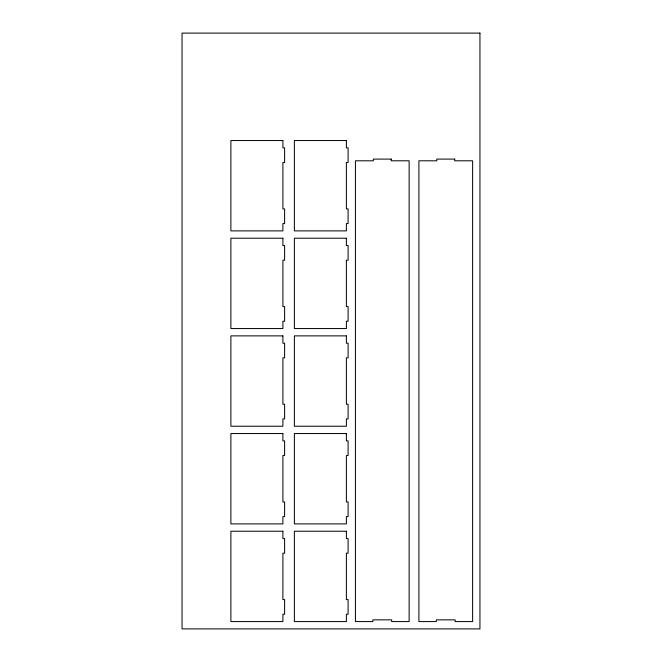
<?xml version="1.0" encoding="UTF-8"?>
<svg xmlns="http://www.w3.org/2000/svg" width="662" height="662" viewBox="0 0 662 662"><rect width="100%" height="100%" fill="white"/><g stroke="black" fill="none" stroke-linecap="round" stroke-linejoin="round"><path stroke-width="0.99" d="M479.95 33.1L182.05 33.1L182.05 628.9L479.95 628.9L479.95 33.1M282.897 140.543L230.889 140.543L230.889 230.889L282.897 230.889L282.897 223.557L284.61 223.557L284.61 208.911L282.897 208.911L282.897 162.513L284.61 162.513L284.61 147.866L282.897 147.866L282.897 140.543M346.383 140.543L294.375 140.543L294.375 230.889L346.383 230.889L346.383 223.557L348.096 223.557L348.096 208.911L346.383 208.911L346.383 162.513L348.096 162.513L348.096 147.866L346.383 147.866L346.383 140.543M391.217 159.095L373.318 159.095L373.318 160.808L355.42 160.808L355.42 621.577L372.872 621.577L372.872 619.864L391.664 619.864L391.664 621.577L409.141 621.577L409.141 160.808L391.217 160.808L391.217 159.095M454.703 159.095L436.804 159.095L436.804 160.808L418.905 160.808L418.905 621.577L436.357 621.577L436.357 619.864L455.15 619.864L455.15 621.577L472.627 621.577L472.627 160.808L454.703 160.808L454.703 159.095M282.897 238.212L230.889 238.212L230.889 328.559L282.897 328.559L282.897 321.236L284.61 321.236L284.61 306.58L282.897 306.58L282.897 260.191L284.61 260.191L284.61 245.536L282.897 245.536L282.897 238.212M346.383 238.212L294.375 238.212L294.375 328.559L346.383 328.559L346.383 321.236L348.096 321.236L348.096 306.58L346.383 306.58L346.383 260.191L348.096 260.191L348.096 245.536L346.383 245.536L346.383 238.212M282.897 335.882L230.889 335.882L230.889 426.229L282.897 426.229L282.897 418.905L284.61 418.905L284.61 404.25L282.897 404.25L282.897 357.861L284.61 357.861L284.61 343.206L282.897 343.206L282.897 335.882M346.383 335.882L294.375 335.882L294.375 426.229L346.383 426.229L346.383 418.905L348.096 418.905L348.096 404.25L346.383 404.25L346.383 357.861L348.096 357.861L348.096 343.206L346.383 343.206L346.383 335.882M282.897 433.552L230.889 433.552L230.889 523.899L282.897 523.899L282.897 516.575L284.61 516.575L284.61 501.928L282.897 501.928L282.897 455.53L284.61 455.53L284.61 440.884L282.897 440.884L282.897 433.552M346.383 433.552L294.375 433.552L294.375 523.899L346.383 523.899L346.383 516.575L348.096 516.575L348.096 501.928L346.383 501.928L346.383 455.53L348.096 455.53L348.096 440.884L346.383 440.884L346.383 433.552M282.897 531.23L230.889 531.23L230.889 621.577L282.897 621.577L282.897 614.253L284.61 614.253L284.61 599.598L282.897 599.598L282.897 553.2L284.61 553.2L284.61 538.554L282.897 538.554L282.897 531.23M346.383 531.23L294.375 531.23L294.375 621.577L346.383 621.577L346.383 614.253L348.096 614.253L348.096 599.598L346.383 599.598L346.383 553.2L348.096 553.2L348.096 538.554L346.383 538.554L346.383 531.23"/></g></svg>
